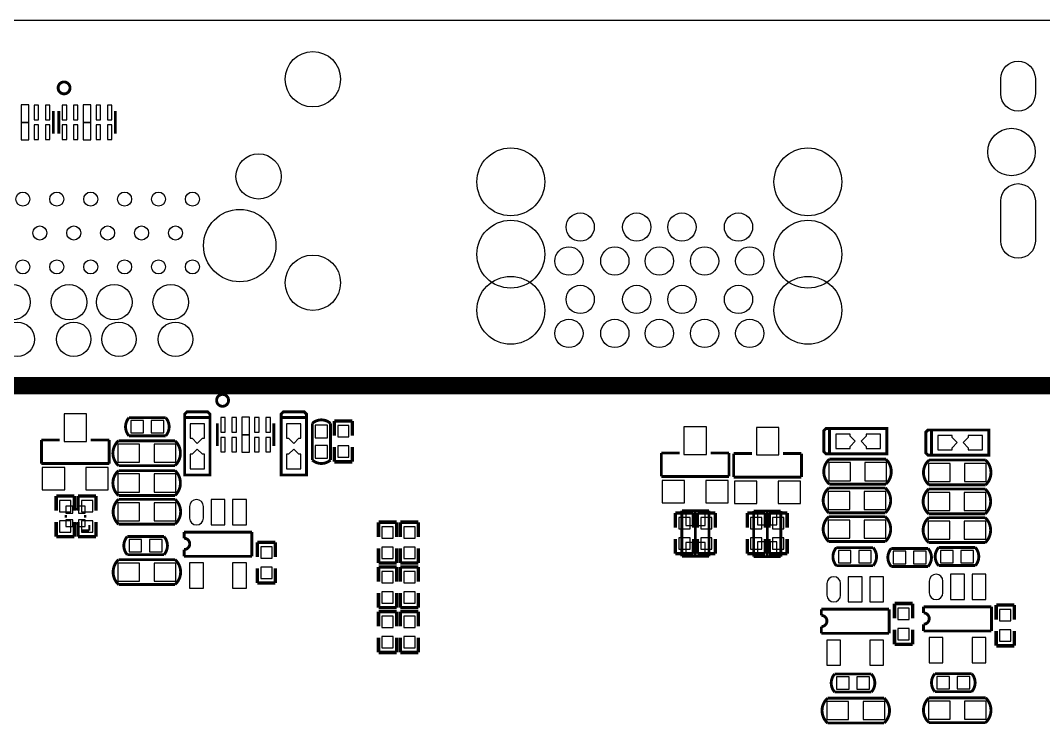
# Model space of a CAD drawing. Extents: x -3 to 180, y 0 to 107.
# Drawn here: x 64.38 to 109.63, y 75.7 to 107.06 of the extents above; entities that cross this region are included whole.
import ezdxf

# ---------------------------------------------------------------- set-up
doc = ezdxf.new("R2010")
doc.units = 0
doc.header["$MEASUREMENT"] = 0
for name, color, linetype in [('BG_OUTLINE', 254, 'CONTINUOUS'), ('BG_SILKSCREEN_BOTTOM', 141, 'CONTINUOUS'), ('PG_SILKSCREEN_BOTTOM', 85, 'CONTINUOUS'), ('PIN_BOTTOM', 5, 'CONTINUOUS')]:
    doc.layers.add(name, color=color, linetype=linetype)

msp = doc.modelspace()

# ---------------------------------------------------------------- linework, layer by layer
at = {"layer": 'BG_OUTLINE'}
msp.add_lwpolyline([(-2.999994, 103.031341), (-2.999994, 3.991813, 0.414214), (0.991819, 0), (176.017809, 0, 0.378859), (179.786788, 3.768979), (179.786788, 102.98717, 0.42493), (175.712984, 107.061), (166.5478, 107.060975), (166.5478, 97.5868), (152.3746, 97.5868), (152.3746, 107.060949), (46.3042, 107.06067), (46.3042, 105.8672), (42.0624, 105.8672), (42.0624, 107.06067), (30.607, 107.060644), (30.607, 105.8672), (26.3652, 105.8672), (26.3652, 107.060644), (1.029665, 107.060619, 0.418755)], format="xyb", close=True, dxfattribs=at)
at = {"layer": 'BG_SILKSCREEN_BOTTOM'}
msp.add_lwpolyline([(125.9332, 90.9066, 0.762, 0.762, 0), (6.5532, 90.9066, 0.762, 0.762, 0)], format="xyseb", dxfattribs=at)
at = {"layer": 'PG_SILKSCREEN_BOTTOM'}
for points in [[(66.576194, 104.07904, 0.127, 0.127, 1), (66.049398, 104.07904, 0.127, 0.127, 1), (66.576194, 104.07904, 0.127, 0.127, 0)], [(65.835505, 102.054939, 0.127, 0.127, 0), (65.835505, 103.054937, 0.127, 0.127, 0)], [(66.078887, 102.054939, 0.127, 0.127, 0), (66.078887, 103.054937, 0.127, 0.127, 0)], [(68.578705, 102.054939, 0.127, 0.127, 0), (68.578705, 103.054937, 0.127, 0.127, 0)], [(73.586594, 90.26144, 0.127, 0.127, 1), (73.059798, 90.26144, 0.127, 0.127, 1), (73.586594, 90.26144, 0.127, 0.127, 0)], [(71.646796, 89.49944, 0.127, 0.127, 0), (71.646796, 89.65184, 0.127, 0.127, 0), (71.748396, 89.75344, 0.127, 0.127, 0), (72.205596, 89.75344, 0.127, 0.127, 0)], [(72.764396, 89.49944, 0.127, 0.127, 0), (72.764396, 89.65184, 0.127, 0.127, 0), (72.662796, 89.75344, 0.127, 0.127, 0), (72.205596, 89.75344, 0.127, 0.127, 0)], [(75.913996, 89.49944, 0.127, 0.127, 0), (75.913996, 89.65184, 0.127, 0.127, 0), (76.015596, 89.75344, 0.127, 0.127, 0), (76.472796, 89.75344, 0.127, 0.127, 0)], [(77.031596, 89.49944, 0.127, 0.127, 0), (77.031596, 89.65184, 0.127, 0.127, 0), (76.929996, 89.75344, 0.127, 0.127, 0), (76.472796, 89.75344, 0.127, 0.127, 0)], [(70.245707, 88.693041, 0.127, 0.127, 0), (69.182996, 88.693041, 0.127, 0.127, -0.37791), (69.182996, 89.493039, 0.127, 0.127, 0)], [(69.182996, 89.493039, 0.127, 0.127, 0), (70.245707, 89.493039, 0.127, 0.127, 0)], [(70.245707, 89.493039, 0.127, 0.127, 0), (70.808596, 89.493039, 0.127, 0.127, -0.37791), (70.808596, 88.693041, 0.127, 0.127, 0)], [(71.646796, 89.49944, 0.127, 0.127, 0), (72.764396, 89.49944, 0.127, 0.127, 0), (72.764396, 86.95944, 0.127, 0.127, 0), (71.646796, 86.95944, 0.127, 0.127, 0), (71.646796, 89.49944, 0.127, 0.127, 0)], [(73.089287, 88.237339, 0.127, 0.127, 0), (73.089287, 89.237337, 0.127, 0.127, 0)], [(75.589105, 88.237339, 0.127, 0.127, 0), (75.589105, 89.237337, 0.127, 0.127, 0)], [(75.913996, 89.49944, 0.127, 0.127, 0), (77.031596, 89.49944, 0.127, 0.127, 0), (77.031596, 86.95944, 0.127, 0.127, 0), (75.913996, 86.95944, 0.127, 0.127, 0), (75.913996, 89.49944, 0.127, 0.127, 0)], [(77.291997, 88.182729, 0.127, 0.127, 0), (77.291997, 89.24544, 0.127, 0.127, -0.37791), (78.091995, 89.24544, 0.127, 0.127, 0)], [(78.091995, 89.24544, 0.127, 0.127, 0), (78.091995, 88.182729, 0.127, 0.127, 0)], [(78.263801, 89.342697, 0.150089, 0.150089, 0), (79.063799, 89.342697, 0.150089, 0.150089, 0)], [(78.263801, 88.692711, 0.150089, 0.150089, 0), (78.263801, 89.342697, 0.150089, 0.150089, 0)], [(79.063799, 89.342697, 0.150089, 0.150089, 0), (79.063799, 88.692711, 0.150089, 0.150089, 0)], [(70.808596, 88.693041, 0.127, 0.127, 0), (70.245707, 88.693041, 0.127, 0.127, 0)], [(100.16236, 89.01176, 0.127, 0.127, 0), (100.00996, 89.01176, 0.127, 0.127, 0), (99.90836, 88.91016, 0.127, 0.127, 0), (99.90836, 88.45296, 0.127, 0.127, 0)], [(100.16236, 87.89416, 0.127, 0.127, 0), (100.16236, 89.01176, 0.127, 0.127, 0), (102.70236, 89.01176, 0.127, 0.127, 0), (102.70236, 87.89416, 0.127, 0.127, 0), (100.16236, 87.89416, 0.127, 0.127, 0)], [(104.6734, 88.9508, 0.127, 0.127, 0), (104.521, 88.9508, 0.127, 0.127, 0), (104.4194, 88.8492, 0.127, 0.127, 0), (104.4194, 88.392, 0.127, 0.127, 0)], [(104.6734, 87.8332, 0.127, 0.127, 0), (104.6734, 88.9508, 0.127, 0.127, 0), (107.2134, 88.9508, 0.127, 0.127, 0), (107.2134, 87.8332, 0.127, 0.127, 0), (104.6734, 87.8332, 0.127, 0.127, 0)], [(65.311122, 88.508789, 0.127, 0.127, 0), (66.123922, 88.508789, 0.127, 0.127, 0)], [(65.311122, 87.467389, 0.127, 0.127, 0), (65.311122, 88.508789, 0.127, 0.127, 0)], [(67.495522, 88.508789, 0.127, 0.127, 0), (68.308322, 88.508789, 0.127, 0.127, 0)], [(68.308322, 88.508789, 0.127, 0.127, 0), (68.308322, 87.467389, 0.127, 0.127, 0)], [(71.220305, 87.374781, 0.127, 0.127, 0), (68.720487, 87.374781, 0.127, 0.127, -0.450474), (68.720487, 88.474601, 0.127, 0.127, 0)], [(68.720487, 88.474601, 0.127, 0.127, 0), (71.220305, 88.474601, 0.127, 0.127, 0)], [(71.220305, 88.474601, 0.127, 0.127, -0.432734), (71.220305, 87.374781, 0.127, 0.127, 0)], [(78.091995, 88.182729, 0.127, 0.127, 0), (78.091995, 87.61984, 0.127, 0.127, -0.37791), (77.291997, 87.61984, 0.127, 0.127, 0)], [(77.291997, 87.61984, 0.127, 0.127, 0), (77.291997, 88.182729, 0.127, 0.127, 0)], [(78.263801, 88.192889, 0.150089, 0.150089, 0), (78.263801, 87.542903, 0.150089, 0.150089, 0)], [(79.063799, 87.542903, 0.150089, 0.150089, 0), (79.063799, 88.192889, 0.150089, 0.150089, 0)], [(100.16236, 87.89416, 0.127, 0.127, 0), (100.00996, 87.89416, 0.127, 0.127, 0), (99.90836, 87.99576, 0.127, 0.127, 0), (99.90836, 88.45296, 0.127, 0.127, 0)], [(104.6734, 87.8332, 0.127, 0.127, 0), (104.521, 87.8332, 0.127, 0.127, 0), (104.4194, 87.9348, 0.127, 0.127, 0), (104.4194, 88.392, 0.127, 0.127, 0)], [(92.724351, 87.9348, 0.127, 0.127, 0), (93.537151, 87.9348, 0.127, 0.127, 0)], [(92.724351, 86.8934, 0.127, 0.127, 0), (92.724351, 87.9348, 0.127, 0.127, 0)], [(94.908751, 87.9348, 0.127, 0.127, 0), (95.721551, 87.9348, 0.127, 0.127, 0)], [(95.721551, 87.9348, 0.127, 0.127, 0), (95.721551, 86.8934, 0.127, 0.127, 0)], [(95.924751, 87.9094, 0.127, 0.127, 0), (96.737551, 87.9094, 0.127, 0.127, 0)], [(95.924751, 86.868, 0.127, 0.127, 0), (95.924751, 87.9094, 0.127, 0.127, 0)], [(98.109151, 87.9094, 0.127, 0.127, 0), (98.921951, 87.9094, 0.127, 0.127, 0)], [(98.921951, 87.9094, 0.127, 0.127, 0), (98.921951, 86.868, 0.127, 0.127, 0)], [(68.308322, 87.467389, 0.127, 0.127, 0), (65.311122, 87.467389, 0.127, 0.127, 0)], [(78.263801, 87.542903, 0.150089, 0.150089, 0), (79.063799, 87.542903, 0.150089, 0.150089, 0)], [(102.656869, 86.55685, 0.127, 0.127, 0), (100.157051, 86.55685, 0.127, 0.127, -0.450474), (100.157051, 87.65667, 0.127, 0.127, 0)], [(100.157051, 87.65667, 0.127, 0.127, 0), (102.656869, 87.65667, 0.127, 0.127, 0)], [(102.656869, 87.65667, 0.127, 0.127, -0.432734), (102.656869, 86.55685, 0.127, 0.127, 0)], [(107.066309, 86.52129, 0.127, 0.127, 0), (104.566491, 86.52129, 0.127, 0.127, -0.450474), (104.566491, 87.62111, 0.127, 0.127, 0)], [(104.566491, 87.62111, 0.127, 0.127, 0), (107.066309, 87.62111, 0.127, 0.127, 0)], [(107.066309, 87.62111, 0.127, 0.127, -0.432734), (107.066309, 86.52129, 0.127, 0.127, 0)], [(71.220305, 86.05393, 0.127, 0.127, 0), (68.720487, 86.05393, 0.127, 0.127, -0.450474), (68.720487, 87.15375, 0.127, 0.127, 0)], [(68.720487, 87.15375, 0.127, 0.127, 0), (71.220305, 87.15375, 0.127, 0.127, 0)], [(71.220305, 87.15375, 0.127, 0.127, -0.432734), (71.220305, 86.05393, 0.127, 0.127, 0)], [(95.721551, 86.8934, 0.127, 0.127, 0), (92.724351, 86.8934, 0.127, 0.127, 0)], [(98.921951, 86.868, 0.127, 0.127, 0), (95.924751, 86.868, 0.127, 0.127, 0)], [(102.631469, 85.28685, 0.127, 0.127, 0), (100.131651, 85.28685, 0.127, 0.127, -0.450474), (100.131651, 86.38667, 0.127, 0.127, 0)], [(100.131651, 86.38667, 0.127, 0.127, 0), (102.631469, 86.38667, 0.127, 0.127, 0)], [(102.631469, 86.38667, 0.127, 0.127, -0.432734), (102.631469, 85.28685, 0.127, 0.127, 0)], [(65.963597, 86.030537, 0.150089, 0.150089, 0), (66.763595, 86.030537, 0.150089, 0.150089, 0)], [(65.963597, 85.380551, 0.150089, 0.150089, 0), (65.963597, 86.030537, 0.150089, 0.150089, 0)], [(66.763595, 86.030537, 0.150089, 0.150089, 0), (66.763595, 85.380551, 0.150089, 0.150089, 0)], [(66.928797, 86.030537, 0.150089, 0.150089, 0), (67.728795, 86.030537, 0.150089, 0.150089, 0)], [(66.928797, 85.380551, 0.150089, 0.150089, 0), (66.928797, 86.030537, 0.150089, 0.150089, 0)], [(67.728795, 86.030537, 0.150089, 0.150089, 0), (67.728795, 85.380551, 0.150089, 0.150089, 0)], [(107.051069, 85.24113, 0.127, 0.127, 0), (104.551251, 85.24113, 0.127, 0.127, -0.450474), (104.551251, 86.34095, 0.127, 0.127, 0)], [(104.551251, 86.34095, 0.127, 0.127, 0), (107.051069, 86.34095, 0.127, 0.127, 0)], [(107.051069, 86.34095, 0.127, 0.127, -0.432734), (107.051069, 85.24113, 0.127, 0.127, 0)], [(68.720487, 84.78393, 0.127, 0.127, -0.432734), (68.720487, 85.88375, 0.127, 0.127, 0)], [(68.720487, 85.88375, 0.127, 0.127, 0), (71.220305, 85.88375, 0.127, 0.127, -0.450474), (71.220305, 84.78393, 0.127, 0.127, 0)], [(66.395854, 85.19414, 0.100076, 0.100076, 0), (66.395854, 85.06714, 0.100076, 0.100076, 0)], [(66.884296, 85.45576, 0.100076, 0.100076, 0), (66.757296, 85.45576, 0.100076, 0.100076, 0)], [(67.245738, 85.06714, 0.100076, 0.100076, 0), (67.245738, 85.19414, 0.100076, 0.100076, 0)], [(93.351401, 85.278722, 0.150089, 0.150089, 0), (93.351401, 84.628736, 0.150089, 0.150089, 0)], [(94.151399, 85.278722, 0.150089, 0.150089, 0), (93.351401, 85.278722, 0.150089, 0.150089, 0)], [(94.833897, 85.383395, 0.127, 0.127, 0), (93.634103, 85.383395, 0.127, 0.127, 0)], [(93.634103, 85.383395, 0.127, 0.127, 0), (93.634103, 83.363308, 0.127, 0.127, 0)], [(94.151399, 84.628736, 0.150089, 0.150089, 0), (94.151399, 85.278722, 0.150089, 0.150089, 0)], [(94.231689, 83.353402, 0.127, 0.127, 0), (94.231689, 85.353398, 0.127, 0.127, 0)], [(94.316601, 85.278722, 0.150089, 0.150089, 0), (94.316601, 84.628711, 0.150089, 0.150089, 0)], [(95.116599, 85.278722, 0.150089, 0.150089, 0), (94.316601, 85.278722, 0.150089, 0.150089, 0)], [(94.833897, 83.363308, 0.127, 0.127, 0), (94.833897, 85.383395, 0.127, 0.127, 0)], [(95.116599, 84.628711, 0.150089, 0.150089, 0), (95.116599, 85.278722, 0.150089, 0.150089, 0)], [(96.526401, 85.278697, 0.150089, 0.150089, 0), (97.326399, 85.278697, 0.150089, 0.150089, 0)], [(96.526401, 84.628711, 0.150089, 0.150089, 0), (96.526401, 85.278697, 0.150089, 0.150089, 0)], [(98.008897, 85.368892, 0.127, 0.127, 0), (96.809103, 85.368892, 0.127, 0.127, 0)], [(96.809103, 85.368892, 0.127, 0.127, 0), (96.809103, 83.348805, 0.127, 0.127, 0)], [(97.326399, 85.278697, 0.150089, 0.150089, 0), (97.326399, 84.628711, 0.150089, 0.150089, 0)], [(97.411311, 85.378798, 0.127, 0.127, 0), (97.411311, 83.378802, 0.127, 0.127, 0)], [(97.491601, 85.278697, 0.150089, 0.150089, 0), (98.291599, 85.278697, 0.150089, 0.150089, 0)], [(97.491601, 84.628711, 0.150089, 0.150089, 0), (97.491601, 85.278697, 0.150089, 0.150089, 0)], [(98.008897, 83.348805, 0.127, 0.127, 0), (98.008897, 85.368892, 0.127, 0.127, 0)], [(98.291599, 85.278697, 0.150089, 0.150089, 0), (98.291599, 84.628711, 0.150089, 0.150089, 0)], [(102.631469, 84.01685, 0.127, 0.127, 0), (100.131651, 84.01685, 0.127, 0.127, -0.450474), (100.131651, 85.11667, 0.127, 0.127, 0)], [(100.131651, 85.11667, 0.127, 0.127, 0), (102.631469, 85.11667, 0.127, 0.127, 0)], [(102.631469, 85.11667, 0.127, 0.127, -0.432734), (102.631469, 84.01685, 0.127, 0.127, 0)], [(107.051069, 83.97113, 0.127, 0.127, 0), (104.551251, 83.97113, 0.127, 0.127, -0.450474), (104.551251, 85.07095, 0.127, 0.127, 0)], [(104.551251, 85.07095, 0.127, 0.127, 0), (107.051069, 85.07095, 0.127, 0.127, 0)], [(107.051069, 85.07095, 0.127, 0.127, -0.432734), (107.051069, 83.97113, 0.127, 0.127, 0)], [(65.963597, 84.880729, 0.150089, 0.150089, 0), (65.963597, 84.230743, 0.150089, 0.150089, 0)], [(66.763595, 84.230743, 0.150089, 0.150089, 0), (66.763595, 84.880729, 0.150089, 0.150089, 0)], [(66.757296, 84.80552, 0.100076, 0.100076, 0), (66.884296, 84.80552, 0.100076, 0.100076, 0)], [(66.928797, 84.880729, 0.150089, 0.150089, 0), (66.928797, 84.230743, 0.150089, 0.150089, 0)], [(67.429634, 84.751164, 0.100076, 0.100076, 0), (67.429634, 84.501228, 0.100076, 0.100076, 0)], [(67.728795, 84.230743, 0.150089, 0.150089, 0), (67.728795, 84.880729, 0.150089, 0.150089, 0)], [(71.220305, 84.78393, 0.127, 0.127, 0), (68.720487, 84.78393, 0.127, 0.127, 0)], [(80.219601, 84.872297, 0.150089, 0.150089, 0), (81.019599, 84.872297, 0.150089, 0.150089, 0)], [(80.219601, 84.222311, 0.150089, 0.150089, 0), (80.219601, 84.872297, 0.150089, 0.150089, 0)], [(81.019599, 84.872297, 0.150089, 0.150089, 0), (81.019599, 84.222311, 0.150089, 0.150089, 0)], [(81.184801, 84.872297, 0.150089, 0.150089, 0), (81.984799, 84.872297, 0.150089, 0.150089, 0)], [(81.184801, 84.222311, 0.150089, 0.150089, 0), (81.184801, 84.872297, 0.150089, 0.150089, 0)], [(81.984799, 84.872297, 0.150089, 0.150089, 0), (81.984799, 84.222311, 0.150089, 0.150089, 0)], [(65.963597, 84.230743, 0.150089, 0.150089, 0), (66.763595, 84.230743, 0.150089, 0.150089, 0)], [(66.928797, 84.230743, 0.150089, 0.150089, 0), (67.728795, 84.230743, 0.150089, 0.150089, 0)], [(67.420744, 84.501228, 0.100076, 0.100076, 0), (67.12077, 84.501228, 0.100076, 0.100076, 0)], [(69.669685, 83.435241, 0.127, 0.127, 0), (69.106796, 83.435241, 0.127, 0.127, -0.37791), (69.106796, 84.235239, 0.127, 0.127, 0)], [(69.106796, 84.235239, 0.127, 0.127, 0), (69.669685, 84.235239, 0.127, 0.127, 0)], [(69.669685, 84.235239, 0.127, 0.127, 0), (70.732396, 84.235239, 0.127, 0.127, -0.37791), (70.732396, 83.435241, 0.127, 0.127, 0)], [(71.619897, 84.432927, 0.127, 0.127, 0), (71.619897, 84.161351, 0.127, 0.127, 0)], [(74.619891, 84.432927, 0.127, 0.127, 0), (71.619897, 84.432927, 0.127, 0.127, 0)], [(71.619897, 84.161351, 0.127, 0.127, -0.999898), (71.619897, 83.661529, 0.127, 0.127, 0)], [(74.619891, 83.364553, 0.127, 0.127, 0), (74.619891, 84.432927, 0.127, 0.127, 0)], [(93.351401, 83.478903, 0.150089, 0.150089, 0), (93.351401, 84.128889, 0.150089, 0.150089, 0)], [(94.151399, 84.128889, 0.150089, 0.150089, 0), (94.151399, 83.478903, 0.150089, 0.150089, 0)], [(94.316601, 83.478878, 0.150089, 0.150089, 0), (94.316601, 84.128889, 0.150089, 0.150089, 0)], [(95.116599, 84.128889, 0.150089, 0.150089, 0), (95.116599, 83.478878, 0.150089, 0.150089, 0)], [(96.526401, 84.128889, 0.150089, 0.150089, 0), (96.526401, 83.478903, 0.150089, 0.150089, 0)], [(97.326399, 83.478903, 0.150089, 0.150089, 0), (97.326399, 84.128889, 0.150089, 0.150089, 0)], [(97.491601, 84.128889, 0.150089, 0.150089, 0), (97.491601, 83.478903, 0.150089, 0.150089, 0)], [(98.291599, 83.478903, 0.150089, 0.150089, 0), (98.291599, 84.128889, 0.150089, 0.150089, 0)], [(71.619897, 83.661529, 0.127, 0.127, 0), (71.619897, 83.364553, 0.127, 0.127, 0)], [(74.860201, 83.983297, 0.150089, 0.150089, 0), (75.660199, 83.983297, 0.150089, 0.150089, 0)], [(74.860201, 83.333311, 0.150089, 0.150089, 0), (74.860201, 83.983297, 0.150089, 0.150089, 0)], [(75.660199, 83.983297, 0.150089, 0.150089, 0), (75.660199, 83.333311, 0.150089, 0.150089, 0)], [(80.219601, 83.722489, 0.150089, 0.150089, 0), (80.219601, 83.072503, 0.150089, 0.150089, 0)], [(81.019599, 83.072503, 0.150089, 0.150089, 0), (81.019599, 83.722489, 0.150089, 0.150089, 0)], [(81.184801, 83.722489, 0.150089, 0.150089, 0), (81.184801, 83.072503, 0.150089, 0.150089, 0)], [(81.984799, 83.072503, 0.150089, 0.150089, 0), (81.984799, 83.722489, 0.150089, 0.150089, 0)], [(101.529921, 82.947561, 0.127, 0.127, 0), (100.467211, 82.947561, 0.127, 0.127, -0.37791), (100.467211, 83.747559, 0.127, 0.127, 0)], [(100.467211, 83.747559, 0.127, 0.127, 0), (101.529921, 83.747559, 0.127, 0.127, 0)], [(101.529921, 83.747559, 0.127, 0.127, 0), (102.092811, 83.747559, 0.127, 0.127, -0.37791), (102.092811, 82.947561, 0.127, 0.127, 0)], [(103.458289, 82.912001, 0.127, 0.127, 0), (102.8954, 82.912001, 0.127, 0.127, -0.37791), (102.8954, 83.711999, 0.127, 0.127, 0)], [(102.8954, 83.711999, 0.127, 0.127, 0), (103.458289, 83.711999, 0.127, 0.127, 0)], [(103.458289, 83.711999, 0.127, 0.127, 0), (104.521, 83.711999, 0.127, 0.127, -0.37791), (104.521, 82.912001, 0.127, 0.127, 0)], [(106.05102, 82.952641, 0.127, 0.127, 0), (104.988309, 82.952641, 0.127, 0.127, -0.37791), (104.988309, 83.752639, 0.127, 0.127, 0)], [(104.988309, 83.752639, 0.127, 0.127, 0), (106.05102, 83.752639, 0.127, 0.127, 0)], [(106.05102, 83.752639, 0.127, 0.127, 0), (106.613909, 83.752639, 0.127, 0.127, -0.37791), (106.613909, 82.952641, 0.127, 0.127, 0)], [(68.720487, 82.11693, 0.127, 0.127, -0.432734), (68.720487, 83.21675, 0.127, 0.127, 0)], [(68.720487, 83.21675, 0.127, 0.127, 0), (71.220305, 83.21675, 0.127, 0.127, -0.450474), (71.220305, 82.11693, 0.127, 0.127, 0)], [(70.732396, 83.435241, 0.127, 0.127, 0), (69.669685, 83.435241, 0.127, 0.127, 0)], [(71.619897, 83.364553, 0.127, 0.127, 0), (74.619891, 83.364553, 0.127, 0.127, 0)], [(94.151399, 83.478903, 0.150089, 0.150089, 0), (93.351401, 83.478903, 0.150089, 0.150089, 0)], [(93.634103, 83.363308, 0.127, 0.127, 0), (94.833897, 83.363308, 0.127, 0.127, 0)], [(95.116599, 83.478878, 0.150089, 0.150089, 0), (94.316601, 83.478878, 0.150089, 0.150089, 0)], [(96.526401, 83.478903, 0.150089, 0.150089, 0), (97.326399, 83.478903, 0.150089, 0.150089, 0)], [(96.809103, 83.348805, 0.127, 0.127, 0), (98.008897, 83.348805, 0.127, 0.127, 0)], [(97.491601, 83.478903, 0.150089, 0.150089, 0), (98.291599, 83.478903, 0.150089, 0.150089, 0)], [(74.860201, 82.833489, 0.150089, 0.150089, 0), (74.860201, 82.183503, 0.150089, 0.150089, 0)], [(75.660199, 82.183503, 0.150089, 0.150089, 0), (75.660199, 82.833489, 0.150089, 0.150089, 0)], [(80.219601, 83.072503, 0.150089, 0.150089, 0), (81.019599, 83.072503, 0.150089, 0.150089, 0)], [(80.219601, 82.891097, 0.150089, 0.150089, 0), (81.019599, 82.891097, 0.150089, 0.150089, 0)], [(80.219601, 82.241111, 0.150089, 0.150089, 0), (80.219601, 82.891097, 0.150089, 0.150089, 0)], [(81.019599, 82.891097, 0.150089, 0.150089, 0), (81.019599, 82.241111, 0.150089, 0.150089, 0)], [(81.184801, 83.072503, 0.150089, 0.150089, 0), (81.984799, 83.072503, 0.150089, 0.150089, 0)], [(81.184801, 82.891097, 0.150089, 0.150089, 0), (81.984799, 82.891097, 0.150089, 0.150089, 0)], [(81.184801, 82.241111, 0.150089, 0.150089, 0), (81.184801, 82.891097, 0.150089, 0.150089, 0)], [(81.984799, 82.891097, 0.150089, 0.150089, 0), (81.984799, 82.241111, 0.150089, 0.150089, 0)], [(102.092811, 82.947561, 0.127, 0.127, 0), (101.529921, 82.947561, 0.127, 0.127, 0)], [(104.521, 82.912001, 0.127, 0.127, 0), (103.458289, 82.912001, 0.127, 0.127, 0)], [(106.613909, 82.952641, 0.127, 0.127, 0), (106.05102, 82.952641, 0.127, 0.127, 0)], [(71.220305, 82.11693, 0.127, 0.127, 0), (68.720487, 82.11693, 0.127, 0.127, 0)], [(74.860201, 82.183503, 0.150089, 0.150089, 0), (75.660199, 82.183503, 0.150089, 0.150089, 0)], [(80.219601, 81.741289, 0.150089, 0.150089, 0), (80.219601, 81.091303, 0.150089, 0.150089, 0)], [(81.019599, 81.091303, 0.150089, 0.150089, 0), (81.019599, 81.741289, 0.150089, 0.150089, 0)], [(81.184801, 81.741289, 0.150089, 0.150089, 0), (81.184801, 81.091303, 0.150089, 0.150089, 0)], [(81.984799, 81.091303, 0.150089, 0.150089, 0), (81.984799, 81.741289, 0.150089, 0.150089, 0)], [(80.219601, 81.091303, 0.150089, 0.150089, 0), (81.019599, 81.091303, 0.150089, 0.150089, 0)], [(81.184801, 81.091303, 0.150089, 0.150089, 0), (81.984799, 81.091303, 0.150089, 0.150089, 0)], [(99.799851, 81.023536, 0.127, 0.127, 0), (99.799851, 80.751959, 0.127, 0.127, 0)], [(102.799845, 81.023536, 0.127, 0.127, 0), (99.799851, 81.023536, 0.127, 0.127, 0)], [(102.799845, 79.955161, 0.127, 0.127, 0), (102.799845, 81.023536, 0.127, 0.127, 0)], [(103.038986, 81.275707, 0.150089, 0.150089, 0), (103.838985, 81.275707, 0.150089, 0.150089, 0)], [(103.038986, 80.625721, 0.150089, 0.150089, 0), (103.038986, 81.275707, 0.150089, 0.150089, 0)], [(103.838985, 81.275707, 0.150089, 0.150089, 0), (103.838985, 80.625721, 0.150089, 0.150089, 0)], [(104.32448, 81.130902, 0.127, 0.127, 0), (104.32448, 80.859325, 0.127, 0.127, 0)], [(107.324474, 81.130902, 0.127, 0.127, 0), (104.32448, 81.130902, 0.127, 0.127, 0)], [(107.324474, 80.062527, 0.127, 0.127, 0), (107.324474, 81.130902, 0.127, 0.127, 0)], [(107.534786, 81.204486, 0.150089, 0.150089, 0), (108.334785, 81.204486, 0.150089, 0.150089, 0)], [(107.534786, 80.5545, 0.150089, 0.150089, 0), (107.534786, 81.204486, 0.150089, 0.150089, 0)], [(108.334785, 81.204486, 0.150089, 0.150089, 0), (108.334785, 80.5545, 0.150089, 0.150089, 0)], [(80.219601, 80.909897, 0.150089, 0.150089, 0), (80.219601, 80.259911, 0.150089, 0.150089, 0)], [(81.019599, 80.909897, 0.150089, 0.150089, 0), (80.219601, 80.909897, 0.150089, 0.150089, 0)], [(81.019599, 80.259911, 0.150089, 0.150089, 0), (81.019599, 80.909897, 0.150089, 0.150089, 0)], [(81.184801, 80.909897, 0.150089, 0.150089, 0), (81.184801, 80.259911, 0.150089, 0.150089, 0)], [(81.984799, 80.909897, 0.150089, 0.150089, 0), (81.184801, 80.909897, 0.150089, 0.150089, 0)], [(81.984799, 80.259911, 0.150089, 0.150089, 0), (81.984799, 80.909897, 0.150089, 0.150089, 0)], [(99.799851, 80.751959, 0.127, 0.127, -0.999898), (99.799851, 80.252138, 0.127, 0.127, 0)], [(104.32448, 80.859325, 0.127, 0.127, -0.999898), (104.32448, 80.359504, 0.127, 0.127, 0)], [(99.799851, 80.252138, 0.127, 0.127, 0), (99.799851, 79.955161, 0.127, 0.127, 0)], [(103.038986, 80.1259, 0.150089, 0.150089, 0), (103.038986, 79.475914, 0.150089, 0.150089, 0)], [(103.838985, 79.475914, 0.150089, 0.150089, 0), (103.838985, 80.1259, 0.150089, 0.150089, 0)], [(104.32448, 80.359504, 0.127, 0.127, 0), (104.32448, 80.062527, 0.127, 0.127, 0)], [(104.32448, 80.062527, 0.127, 0.127, 0), (107.324474, 80.062527, 0.127, 0.127, 0)], [(107.534786, 80.054679, 0.150089, 0.150089, 0), (107.534786, 79.404693, 0.150089, 0.150089, 0)], [(108.334785, 79.404693, 0.150089, 0.150089, 0), (108.334785, 80.054679, 0.150089, 0.150089, 0)], [(80.219601, 79.110103, 0.150089, 0.150089, 0), (80.219601, 79.760089, 0.150089, 0.150089, 0)], [(81.019599, 79.760089, 0.150089, 0.150089, 0), (81.019599, 79.110103, 0.150089, 0.150089, 0)], [(81.184801, 79.110103, 0.150089, 0.150089, 0), (81.184801, 79.760089, 0.150089, 0.150089, 0)], [(81.984799, 79.760089, 0.150089, 0.150089, 0), (81.984799, 79.110103, 0.150089, 0.150089, 0)], [(99.799851, 79.955161, 0.127, 0.127, 0), (102.799845, 79.955161, 0.127, 0.127, 0)], [(81.019599, 79.110103, 0.150089, 0.150089, 0), (80.219601, 79.110103, 0.150089, 0.150089, 0)], [(81.984799, 79.110103, 0.150089, 0.150089, 0), (81.184801, 79.110103, 0.150089, 0.150089, 0)], [(103.038986, 79.475914, 0.150089, 0.150089, 0), (103.838985, 79.475914, 0.150089, 0.150089, 0)], [(107.534786, 79.404693, 0.150089, 0.150089, 0), (108.334785, 79.404693, 0.150089, 0.150089, 0)], [(101.453721, 77.359612, 0.127, 0.127, 0), (100.391011, 77.359612, 0.127, 0.127, -0.37791), (100.391011, 78.15961, 0.127, 0.127, 0)], [(100.391011, 78.15961, 0.127, 0.127, 0), (101.453721, 78.15961, 0.127, 0.127, 0)], [(101.453721, 78.15961, 0.127, 0.127, 0), (102.016611, 78.15961, 0.127, 0.127, -0.37791), (102.016611, 77.359612, 0.127, 0.127, 0)], [(105.888511, 77.374801, 0.127, 0.127, 0), (104.8258, 77.374801, 0.127, 0.127, -0.37791), (104.8258, 78.174799, 0.127, 0.127, 0)], [(104.8258, 78.174799, 0.127, 0.127, 0), (105.888511, 78.174799, 0.127, 0.127, 0)], [(105.888511, 78.174799, 0.127, 0.127, 0), (106.4514, 78.174799, 0.127, 0.127, -0.37791), (106.4514, 77.374801, 0.127, 0.127, 0)], [(102.016611, 77.359612, 0.127, 0.127, 0), (101.453721, 77.359612, 0.127, 0.127, 0)], [(106.4514, 77.374801, 0.127, 0.127, 0), (105.888511, 77.374801, 0.127, 0.127, 0)], [(102.580618, 75.990399, 0.127, 0.127, 0), (100.080801, 75.990399, 0.127, 0.127, -0.450474), (100.080801, 77.090219, 0.127, 0.127, 0)], [(100.080801, 77.090219, 0.127, 0.127, 0), (102.580618, 77.090219, 0.127, 0.127, 0)], [(102.580618, 77.090219, 0.127, 0.127, -0.432734), (102.580618, 75.990399, 0.127, 0.127, 0)], [(107.066309, 76.00569, 0.127, 0.127, 0), (104.566491, 76.00569, 0.127, 0.127, -0.450474), (104.566491, 77.10551, 0.127, 0.127, 0)], [(104.566491, 77.10551, 0.127, 0.127, 0), (107.066309, 77.10551, 0.127, 0.127, 0)], [(107.066309, 77.10551, 0.127, 0.127, -0.432734), (107.066309, 76.00569, 0.127, 0.127, 0)]]:
    msp.add_lwpolyline(points, format="xyseb", dxfattribs=at)
at = {"layer": 'PIN_BOTTOM'}
for points in [[(109.266203, 104.495803), (109.266203, 103.810003, -1), (107.742203, 103.810003), (107.742203, 104.495803, -1)], [(109.266203, 99.081793), (109.266203, 97.303793, -1), (107.742203, 97.303793), (107.742203, 99.081793, -1)], [(72.474785, 85.057437), (72.474785, 85.565437, 1), (71.865185, 85.565437), (71.865185, 85.057437, 1)], [(100.654739, 81.648046), (100.654739, 82.156046, 1), (100.045139, 82.156046), (100.045139, 81.648046, 1)], [(105.179368, 81.755412), (105.179368, 82.263412, 1), (104.569768, 82.263412), (104.569768, 81.755412, 1)]]:
    msp.add_lwpolyline(points, format="xyb", close=True, dxfattribs=at)
for points in [[(64.41694, 103.330146), (64.41694, 102.555142), (64.754252, 102.555142), (64.754252, 103.330146)], [(64.985544, 103.314233), (64.985544, 102.670623), (65.185442, 102.670623), (65.185442, 103.314233)], [(65.485645, 103.314233), (65.485645, 102.670623), (65.685543, 102.670623), (65.685543, 103.314233)], [(66.228849, 103.314233), (66.228849, 102.670623), (66.428747, 102.670623), (66.428747, 103.314233)], [(66.72895, 103.314233), (66.72895, 102.670623), (66.928848, 102.670623), (66.928848, 103.314233)], [(67.16014, 103.330146), (67.16014, 102.555142), (67.497452, 102.555142), (67.497452, 103.330146)], [(67.728744, 103.314233), (67.728744, 102.670623), (67.928642, 102.670623), (67.928642, 103.314233)], [(68.228845, 103.314233), (68.228845, 102.670623), (68.428743, 102.670623), (68.428743, 103.314233)], [(64.41694, 102.554938), (64.41694, 101.779934), (64.754252, 101.779934), (64.754252, 102.554938)], [(64.985544, 102.439457), (64.985544, 101.795847), (65.185442, 101.795847), (65.185442, 102.439457)], [(65.485645, 102.439457), (65.485645, 101.795847), (65.685543, 101.795847), (65.685543, 102.439457)], [(66.228849, 102.439457), (66.228849, 101.795847), (66.428747, 101.795847), (66.428747, 102.439457)], [(66.72895, 102.439457), (66.72895, 101.795847), (66.928848, 101.795847), (66.928848, 102.439457)], [(67.16014, 102.554938), (67.16014, 101.779934), (67.497452, 101.779934), (67.497452, 102.554938)], [(67.728744, 102.439457), (67.728744, 101.795847), (67.928642, 101.795847), (67.928642, 102.439457)], [(68.228845, 102.439457), (68.228845, 101.795847), (68.428743, 101.795847), (68.428743, 102.439457)], [(67.305022, 88.446077), (67.305022, 89.665277), (66.314422, 89.665277), (66.314422, 88.446077)], [(69.270753, 89.367995), (69.270753, 88.818085), (69.820663, 88.818085), (69.820663, 89.367995)], [(70.170929, 89.367995), (70.170929, 88.818085), (70.720839, 88.818085), (70.720839, 89.367995)], [(71.888096, 89.22004), (71.888096, 88.58504), (71.964296, 88.58504), (71.976996, 88.58504), (72.205596, 88.35644), (72.434196, 88.58504), (72.523096, 88.58504), (72.523096, 89.22004)], [(73.239249, 89.496633), (73.239249, 88.853023), (73.439147, 88.853023), (73.439147, 89.496633)], [(73.73935, 89.496633), (73.73935, 88.853023), (73.939248, 88.853023), (73.939248, 89.496633)], [(74.17054, 89.512546), (74.17054, 88.737542), (74.507852, 88.737542), (74.507852, 89.512546)], [(74.739144, 89.496633), (74.739144, 88.853023), (74.939042, 88.853023), (74.939042, 89.496633)], [(75.239245, 89.496633), (75.239245, 88.853023), (75.439143, 88.853023), (75.439143, 89.496633)], [(76.155296, 89.22004), (76.155296, 88.58504), (76.231496, 88.58504), (76.244196, 88.58504), (76.472796, 88.35644), (76.701396, 88.58504), (76.790296, 88.58504), (76.790296, 89.22004)], [(77.966951, 89.157683), (77.417041, 89.157683), (77.417041, 88.607773), (77.966951, 88.607773)], [(78.913749, 89.142837), (78.413851, 89.142837), (78.413851, 88.642939), (78.913749, 88.642939)], [(74.17054, 88.737338), (74.17054, 87.962334), (74.507852, 87.962334), (74.507852, 88.737338)], [(94.718251, 87.872087), (94.718251, 89.091287), (93.727651, 89.091287), (93.727651, 87.872087)], [(97.918651, 87.846687), (97.918651, 89.065887), (96.928051, 89.065887), (96.928051, 87.846687)], [(100.44176, 88.13546), (101.07676, 88.13546), (101.07676, 88.21166), (101.07676, 88.22436), (101.30536, 88.45296), (101.07676, 88.68156), (101.07676, 88.77046), (100.44176, 88.77046)], [(102.42296, 88.77046), (101.78796, 88.77046), (101.78796, 88.69426), (101.78796, 88.68156), (101.55936, 88.45296), (101.78796, 88.22436), (101.78796, 88.13546), (102.42296, 88.13546)], [(104.9528, 88.0745), (105.5878, 88.0745), (105.5878, 88.1507), (105.5878, 88.1634), (105.8164, 88.392), (105.5878, 88.6206), (105.5878, 88.7095), (104.9528, 88.7095)], [(106.934, 88.7095), (106.299, 88.7095), (106.299, 88.6333), (106.299, 88.6206), (106.0704, 88.392), (106.299, 88.1634), (106.299, 88.0745), (106.934, 88.0745)], [(68.690249, 88.324741), (68.690249, 87.524641), (69.650343, 87.524641), (69.650343, 88.324741)], [(70.290449, 88.324741), (70.290449, 87.524641), (71.250543, 87.524641), (71.250543, 88.324741)], [(73.239249, 88.621857), (73.239249, 87.978247), (73.439147, 87.978247), (73.439147, 88.621857)], [(73.73935, 88.621857), (73.73935, 87.978247), (73.939248, 87.978247), (73.939248, 88.621857)], [(74.739144, 88.621857), (74.739144, 87.978247), (74.939042, 87.978247), (74.939042, 88.621857)], [(75.239245, 88.621857), (75.239245, 87.978247), (75.439143, 87.978247), (75.439143, 88.621857)], [(77.966951, 88.257507), (77.417041, 88.257507), (77.417041, 87.707597), (77.966951, 87.707597)], [(78.913749, 88.242661), (78.413851, 88.242661), (78.413851, 87.742763), (78.913749, 87.742763)], [(72.523096, 87.23884), (72.523096, 87.87384), (72.446896, 87.87384), (72.434196, 87.87384), (72.205596, 88.10244), (71.976996, 87.87384), (71.888096, 87.87384), (71.888096, 87.23884)], [(76.790296, 87.23884), (76.790296, 87.87384), (76.714096, 87.87384), (76.701396, 87.87384), (76.472796, 88.10244), (76.244196, 87.87384), (76.155296, 87.87384), (76.155296, 87.23884)], [(100.126813, 87.50681), (100.126813, 86.70671), (101.086907, 86.70671), (101.086907, 87.50681)], [(101.727013, 87.50681), (101.727013, 86.70671), (102.687107, 86.70671), (102.687107, 87.50681)], [(104.536253, 87.47125), (104.536253, 86.67115), (105.496347, 86.67115), (105.496347, 87.47125)], [(106.136453, 87.47125), (106.136453, 86.67115), (107.096547, 86.67115), (107.096547, 87.47125)], [(66.339822, 86.298202), (66.339822, 87.288802), (65.349222, 87.288802), (65.349222, 86.298202)], [(68.270222, 86.298202), (68.270222, 87.288802), (67.279622, 87.288802), (67.279622, 86.298202)], [(68.690249, 87.00389), (68.690249, 86.20379), (69.650343, 86.20379), (69.650343, 87.00389)], [(70.290449, 87.00389), (70.290449, 86.20379), (71.250543, 86.20379), (71.250543, 87.00389)], [(93.753051, 85.724213), (93.753051, 86.714813), (92.762451, 86.714813), (92.762451, 85.724213)], [(95.683451, 85.724213), (95.683451, 86.714813), (94.692851, 86.714813), (94.692851, 85.724213)], [(96.953451, 85.698813), (96.953451, 86.689413), (95.962851, 86.689413), (95.962851, 85.698813)], [(98.883851, 85.698813), (98.883851, 86.689413), (97.893251, 86.689413), (97.893251, 85.698813)], [(100.101413, 86.23681), (100.101413, 85.43671), (101.061507, 85.43671), (101.061507, 86.23681)], [(101.701613, 86.23681), (101.701613, 85.43671), (102.661707, 85.43671), (102.661707, 86.23681)], [(104.521013, 86.19109), (104.521013, 85.39099), (105.481107, 85.39099), (105.481107, 86.19109)], [(106.121213, 86.19109), (106.121213, 85.39099), (107.081307, 85.39099), (107.081307, 86.19109)], [(66.613545, 85.830677), (66.113647, 85.830677), (66.113647, 85.330779), (66.613545, 85.330779)], [(66.693796, 85.278214), (66.693796, 85.583014), (66.388996, 85.583014), (66.388996, 85.278214)], [(67.252596, 85.278214), (67.252596, 85.583014), (66.947796, 85.583014), (66.947796, 85.278214)], [(67.578745, 85.830677), (67.078847, 85.830677), (67.078847, 85.330779), (67.578745, 85.330779)], [(69.650356, 84.93379), (69.650356, 85.73389), (68.690261, 85.73389), (68.690261, 84.93379)], [(71.250556, 84.93379), (71.250556, 85.73389), (70.290461, 85.73389), (70.290461, 84.93379)], [(72.815196, 85.870237), (72.815196, 84.752637), (73.424796, 84.752637), (73.424796, 85.870237)], [(73.765207, 85.870237), (73.765207, 84.752637), (74.374807, 84.752637), (74.374807, 85.870237)], [(93.501451, 84.578939), (94.001349, 84.578939), (94.001349, 85.078837), (93.501451, 85.078837)], [(93.808893, 84.728494), (94.108892, 84.728494), (94.108892, 85.228493), (93.808893, 85.228493)], [(94.359108, 84.728494), (94.659107, 84.728494), (94.659107, 85.228493), (94.359108, 85.228493)], [(94.466651, 84.578939), (94.966549, 84.578939), (94.966549, 85.078837), (94.466651, 85.078837)], [(97.176349, 85.078837), (96.676451, 85.078837), (96.676451, 84.578939), (97.176349, 84.578939)], [(97.283892, 85.253893), (96.983893, 85.253893), (96.983893, 84.753895), (97.283892, 84.753895)], [(97.834107, 85.253893), (97.534108, 85.253893), (97.534108, 84.753895), (97.834107, 84.753895)], [(98.141549, 85.078837), (97.641651, 85.078837), (97.641651, 84.578939), (98.141549, 84.578939)], [(66.613545, 84.930501), (66.113647, 84.930501), (66.113647, 84.430603), (66.613545, 84.430603)], [(66.693796, 84.678266), (66.693796, 84.983066), (66.388996, 84.983066), (66.388996, 84.678266)], [(67.252596, 84.678266), (67.252596, 84.983066), (66.947796, 84.983066), (66.947796, 84.678266)], [(67.578745, 84.930501), (67.078847, 84.930501), (67.078847, 84.430603), (67.578745, 84.430603)], [(80.869549, 84.672437), (80.369651, 84.672437), (80.369651, 84.172539), (80.869549, 84.172539)], [(81.834749, 84.672437), (81.334851, 84.672437), (81.334851, 84.172539), (81.834749, 84.172539)], [(100.101413, 84.96681), (100.101413, 84.16671), (101.061507, 84.16671), (101.061507, 84.96681)], [(101.701613, 84.96681), (101.701613, 84.16671), (102.661707, 84.16671), (102.661707, 84.96681)], [(104.521013, 84.92109), (104.521013, 84.12099), (105.481107, 84.12099), (105.481107, 84.92109)], [(106.121213, 84.92109), (106.121213, 84.12099), (107.081307, 84.12099), (107.081307, 84.92109)], [(93.501451, 83.678763), (94.001349, 83.678763), (94.001349, 84.178661), (93.501451, 84.178661)], [(94.466651, 83.678763), (94.966549, 83.678763), (94.966549, 84.178661), (94.466651, 84.178661)], [(97.176349, 84.178661), (96.676451, 84.178661), (96.676451, 83.678763), (97.176349, 83.678763)], [(98.141549, 84.178661), (97.641651, 84.178661), (97.641651, 83.678763), (98.141549, 83.678763)], [(69.744463, 83.560285), (69.744463, 84.110195), (69.194553, 84.110195), (69.194553, 83.560285)], [(70.644639, 83.560285), (70.644639, 84.110195), (70.094729, 84.110195), (70.094729, 83.560285)], [(75.510149, 83.783437), (75.010251, 83.783437), (75.010251, 83.283539), (75.510149, 83.283539)], [(80.869549, 83.772261), (80.369651, 83.772261), (80.369651, 83.272363), (80.869549, 83.272363)], [(81.834749, 83.772261), (81.334851, 83.772261), (81.334851, 83.272363), (81.834749, 83.272363)], [(93.808893, 83.478307), (94.108892, 83.478307), (94.108892, 83.978306), (93.808893, 83.978306)], [(94.359108, 83.478307), (94.659107, 83.478307), (94.659107, 83.978306), (94.359108, 83.978306)], [(97.283892, 84.003705), (96.983893, 84.003705), (96.983893, 83.503707), (97.283892, 83.503707)], [(97.834107, 84.003705), (97.534108, 84.003705), (97.534108, 83.503707), (97.834107, 83.503707)], [(100.554968, 83.622515), (100.554968, 83.072605), (101.104878, 83.072605), (101.104878, 83.622515)], [(101.455144, 83.622515), (101.455144, 83.072605), (102.005054, 83.072605), (102.005054, 83.622515)], [(103.533067, 83.037045), (103.533067, 83.586955), (102.983157, 83.586955), (102.983157, 83.037045)], [(104.433243, 83.037045), (104.433243, 83.586955), (103.883333, 83.586955), (103.883333, 83.037045)], [(105.076066, 83.627595), (105.076066, 83.077685), (105.625976, 83.077685), (105.625976, 83.627595)], [(105.976242, 83.627595), (105.976242, 83.077685), (106.526152, 83.077685), (106.526152, 83.627595)], [(69.650356, 82.26679), (69.650356, 83.06689), (68.690261, 83.06689), (68.690261, 82.26679)], [(71.250556, 82.26679), (71.250556, 83.06689), (70.290461, 83.06689), (70.290461, 82.26679)], [(71.865185, 83.070243), (71.865185, 81.952643), (72.474785, 81.952643), (72.474785, 83.070243)], [(73.765207, 83.070243), (73.765207, 81.952643), (74.374807, 81.952643), (74.374807, 83.070243)], [(75.510149, 82.883261), (75.010251, 82.883261), (75.010251, 82.383363), (75.510149, 82.383363)], [(80.869549, 82.691237), (80.369651, 82.691237), (80.369651, 82.191339), (80.869549, 82.191339)], [(81.834749, 82.691237), (81.334851, 82.691237), (81.334851, 82.191339), (81.834749, 82.191339)], [(100.99515, 82.460846), (100.99515, 81.343246), (101.60475, 81.343246), (101.60475, 82.460846)], [(101.945161, 82.460846), (101.945161, 81.343246), (102.554761, 81.343246), (102.554761, 82.460846)], [(105.519779, 82.568212), (105.519779, 81.450612), (106.129379, 81.450612), (106.129379, 82.568212)], [(106.46979, 82.568212), (106.46979, 81.450612), (107.07939, 81.450612), (107.07939, 82.568212)], [(80.869549, 81.791061), (80.369651, 81.791061), (80.369651, 81.291163), (80.869549, 81.291163)], [(81.834749, 81.791061), (81.334851, 81.791061), (81.334851, 81.291163), (81.834749, 81.291163)], [(103.688934, 81.075847), (103.189037, 81.075847), (103.189037, 80.57595), (103.688934, 80.57595)], [(108.184734, 81.004626), (107.684837, 81.004626), (107.684837, 80.504728), (108.184734, 80.504728)], [(80.369651, 80.210139), (80.869549, 80.210139), (80.869549, 80.710037), (80.369651, 80.710037)], [(81.334851, 80.210139), (81.834749, 80.210139), (81.834749, 80.710037), (81.334851, 80.710037)], [(103.688934, 80.175671), (103.189037, 80.175671), (103.189037, 79.675774), (103.688934, 79.675774)], [(108.184734, 80.10445), (107.684837, 80.10445), (107.684837, 79.604552), (108.184734, 79.604552)], [(80.369651, 79.309963), (80.869549, 79.309963), (80.869549, 79.809861), (80.369651, 79.809861)], [(81.334851, 79.309963), (81.834749, 79.309963), (81.834749, 79.809861), (81.334851, 79.809861)], [(100.045139, 79.660852), (100.045139, 78.543252), (100.654739, 78.543252), (100.654739, 79.660852)], [(101.945161, 79.660852), (101.945161, 78.543252), (102.554761, 78.543252), (102.554761, 79.660852)], [(104.569768, 79.768217), (104.569768, 78.650617), (105.179368, 78.650617), (105.179368, 79.768217)], [(106.46979, 79.768217), (106.46979, 78.650617), (107.07939, 78.650617), (107.07939, 79.768217)], [(100.478768, 78.034566), (100.478768, 77.484656), (101.028678, 77.484656), (101.028678, 78.034566)], [(101.378944, 78.034566), (101.378944, 77.484656), (101.928854, 77.484656), (101.928854, 78.034566)], [(104.913557, 78.049755), (104.913557, 77.499845), (105.463467, 77.499845), (105.463467, 78.049755)], [(105.813733, 78.049755), (105.813733, 77.499845), (106.363643, 77.499845), (106.363643, 78.049755)], [(100.050562, 76.940359), (100.050562, 76.140259), (101.010657, 76.140259), (101.010657, 76.940359)], [(101.650762, 76.940359), (101.650762, 76.140259), (102.610857, 76.140259), (102.610857, 76.940359)], [(104.536253, 76.95565), (104.536253, 76.15555), (105.496347, 76.15555), (105.496347, 76.95565)], [(106.136453, 76.95565), (106.136453, 76.15555), (107.096547, 76.15555), (107.096547, 76.95565)]]:
    msp.add_lwpolyline(points, close=True, dxfattribs=at)
for centre, radius in [((77.315568, 104.461818), 1.225055), ((108.213804, 101.243181), 1.050036), ((86.068332, 99.923702), 1.499997), ((99.20826, 99.923702), 1.499997), ((74.915522, 100.161852), 0.999998), ((64.4906, 99.161854), 0.309994), ((65.99047, 99.161854), 0.309994), ((67.490594, 99.161854), 0.309994), ((68.990464, 99.161854), 0.309994), ((70.490588, 99.161854), 0.309994), ((71.990458, 99.161854), 0.309994), ((74.081894, 97.103921), 1.599946), ((86.068332, 96.72381), 1.499997), ((89.138176, 97.923706), 0.625005), ((91.638298, 97.923706), 0.625005), ((93.638294, 97.923706), 0.625005), ((96.138416, 97.923706), 0.625005), ((99.20826, 96.723556), 1.499997), ((65.240408, 97.661984), 0.309994), ((66.740532, 97.661984), 0.309994), ((68.240402, 97.661984), 0.309994), ((69.740526, 97.661984), 0.309994), ((71.240396, 97.661984), 0.309994), ((88.638304, 96.423582), 0.625005), ((90.669542, 96.423582), 0.625005), ((92.638296, 96.423582), 0.625005), ((94.638292, 96.423582), 0.625005), ((96.638288, 96.423582), 0.625005), ((64.4906, 96.16186), 0.309994), ((65.99047, 96.16186), 0.309994), ((67.490594, 96.16186), 0.309994), ((68.990464, 96.16186), 0.309994), ((70.490588, 96.16186), 0.309994), ((71.990458, 96.16186), 0.309994), ((77.315568, 95.461836), 1.225055), ((86.068332, 94.2435), 1.499997), ((99.20826, 94.2435), 1.499997), ((64.031901, 94.603824), 0.7874), ((66.531998, 94.603824), 0.7874), ((68.531994, 94.603824), 0.7874), ((71.032091, 94.603824), 0.7874), ((89.138176, 94.72356), 0.625005), ((91.638298, 94.72356), 0.624954), ((93.638294, 94.72356), 0.624954), ((96.138416, 94.72356), 0.625005), ((64.24041, 92.961968), 0.762), ((66.740532, 92.961968), 0.762), ((68.740528, 92.961968), 0.762), ((71.240396, 92.961968), 0.762), ((88.638304, 93.22369), 0.625005), ((90.669542, 93.22369), 0.624954), ((92.638296, 93.22369), 0.625005), ((94.638292, 93.22369), 0.624954), ((96.638288, 93.22369), 0.625005)]:
    msp.add_circle(centre, radius, dxfattribs=at)

doc.saveas('drawing.dxf')
